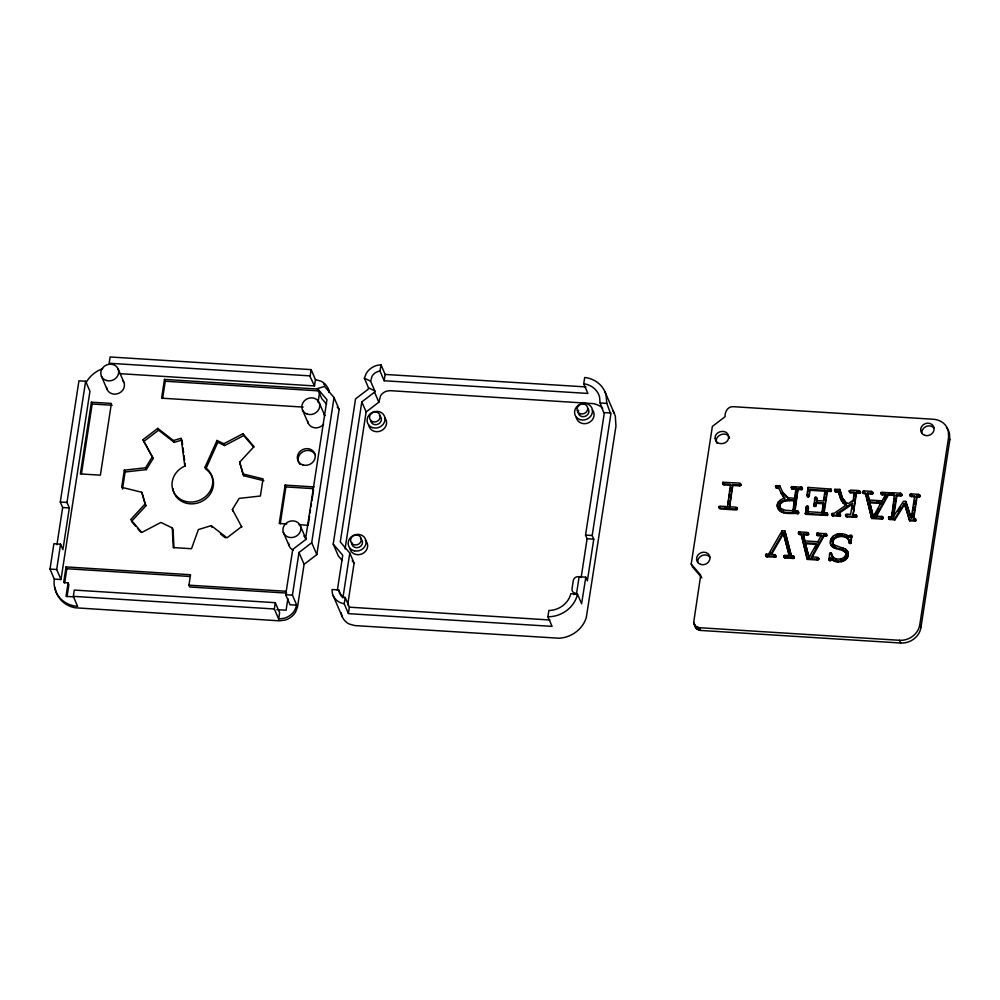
<?xml version="1.0" encoding="UTF-8"?>
<svg xmlns="http://www.w3.org/2000/svg" width="1000" height="1000" viewBox="0 0 1000 1000"><rect width="100%" height="100%" fill="white"/><g stroke="black" fill="none" stroke-linecap="round" stroke-linejoin="round"><path stroke-width="1.5" d="M832.862 543.675L834.125 545.65C826.125 534.888 850.5 531.275 849.4 543.288L850.85 543.35L851.25 542.413L851.538 535.413L850.05 535.312L849.5 537.3C844.55 531.525 832.163 532.6 830.462 540.812C828.225 552.212 847.862 546.287 845.925 556.388L845.9 553.225M833.25 544.587C830.55 536.062 845.037 533.775 848.787 540.05M348.387 613.475L344.225 603.825L340.05 602.55A16.887 15.213 -23.3 0 1 332.425 593.638L332 589.513L338.725 589.925L338.975 591.625A10.037 9.038 -23.3 0 0 343.5 596.925L345.2 597.513L349.363 607.175L348.387 613.475L349.7 613.725L552.075 626.375L547.913 616.712L548.875 610.45L549.963 610.45A21.438 19.3 -23.3 0 0 570.55 594.7L570.775 593.7L577.463 594.113L581.613 603.775L585.788 577.212L578.387 576.638A4.562 4.1 -23.3 0 0 573.3 580.525L572.013 588.862A4.562 4.1 -23.3 0 0 575.825 593.312M693.65 622.663L700.725 575.15L691.213 564.025L712.362 426.413L725.088 416.688C724.65 411.812 727.962 406.213 733.363 406.688L933.425 419.263A18.238 16.425 -23.3 0 1 948.263 430.6L948.637 437.062L919.788 624.725L920.962 627.463A18.238 16.425 -23.3 0 1 900.612 643.012L700.55 630.438L696.125 628.312L693.65 622.663L695.512 626.15L699.375 627.7L899.438 640.288A18.238 16.425 -23.3 0 0 919.788 624.725M779.225 505.688C779.75 498.8 789.362 499.462 794.225 500.087L794.625 501C789.75 500.375 780.138 499.712 779.613 506.6L779.225 505.688L781.375 509.462L779.513 506.7L779.9 507.612M795.975 492.212L796.4 489.438L791.762 488.913L791.587 486.6L801.912 487.25L801.688 488.65L798 488.65L794.575 510.863L797.25 511.025L798.6 512.238L798.388 513.625C791.975 512.825 781.6 515.6 777.925 508.2C775.263 503.312 780.475 498.663 785.138 498.137L781 493.2M830.888 558.1C835.9 563.513 848.213 561.287 847.887 552.863C850.1 561.625 836.312 564.85 831.275 559.012L830.888 558.1L830.788 560.55L829.3 560.462L829.538 553.862L830.713 552.675L833.85 558.575L831.912 555.95L831.375 553M581.15 577.463L587.1 538.737L585.538 535.087L604.175 413.85L600.112 402.938L599.538 396.887A21.438 19.3 -23.3 0 0 584.788 383.913L583.725 383.775L584.688 377.512L586.613 377.75A28.287 25.475 -23.3 0 1 606.075 394.875L606.788 403.35L610.837 414.275L592.2 535.513L593.775 539.15L587.362 580.85L585.788 577.212M56.938 544.75L62.663 507.525L60.3 502.05L78.95 380.825L85.625 381.238L66.975 502.475L69.325 507.938L62.912 549.637L60.562 544.175L53.888 543.75L50 569.075L54.312 579.1L54.062 582.188A28.287 25.475 -23.3 0 0 74.388 605.962L77.625 606.375L73.312 596.35L74.275 590.075L275.312 602.675L279.625 612.7L278.663 619.012L284.5 618.212A16.887 15.213 -23.3 0 0 294.7 610.413L296.75 605.175L292.425 595.15L298.988 552.487L311.7 542.75L334.038 397.537L324.525 386.413L317.45 388.587L321.775 398.612L326.525 404.175M54.312 579.1L61 579.525L56.688 569.5L60.562 544.175M61 579.525L89.95 391.262L85.625 381.238M920.962 627.463L949.812 439.8L949.45 433.325A18.238 16.425 -23.3 0 0 946.425 427.675M286.688 593.088L189.725 586.987L188.938 585.163L190.55 574.738L66.062 566.912L63.663 582.55L68.112 582.825L68.888 584.65L67.038 596.7M91.388 402.188L80.363 473.913L100.375 475.175L111.4 403.438L91.388 402.188L92.175 404.012L81.388 474.212M64.662 582.95L66.85 568.725L66.062 566.912M68.112 582.825L66.025 596.375L73.775 596.862M182.575 444.663L181.975 440.012L174.25 442.388L173.463 440.575L157.787 428.363L143.012 439.663L152.35 456.712L145.562 467.8L124.325 470.175L121.688 487.3L141.8 492.275L145.875 505.812L131.512 521.375L135.525 526.075M122.475 489.125L125.113 471.987L124.325 470.175M318.525 389.1L164.475 379.412L161.6 398.175L303.188 407.088M162.6 398.562L165.263 381.238L164.475 379.412M314.025 486.925L285.138 485.112L279.237 523.475L286.837 523.95M280.25 523.763L285.912 486.925L285.138 485.112M278.663 619.012L274.337 608.987L275.312 602.675M310.175 375.925L311.137 369.625L110.113 356.975L109.15 363.25L309.75 375.85L314.475 385.925L119.9 373.663M287.875 598.675L286.1 610.212L276.8 609.637M318.075 402.188L319.637 392.088M309.55 516.087L308.125 525.288L299 524.712M310.012 513.013L310.487 509.938M310.963 506.875L311.438 503.8M311.9 500.737L313.562 489.988M298.988 552.487L304.088 564.325L297.525 607L295.475 612.238A16.887 15.213 -23.3 0 1 285.287 620.037L279.438 620.837L75.163 607.788A28.287 25.475 -23.3 0 1 55.038 587.375M304.088 564.325L316.812 554.6L339.137 409.387L334.038 397.537M342.125 560.4L338.325 555.95L333.225 544.113L355.55 398.888L368.263 389.162L368.5 387.837L364.363 378.175L366.3 373.3A16.887 15.213 -23.3 0 1 376.5 365.5L380.988 364.787L385.138 374.438L384.175 380.75L587.888 393.438L583.725 383.775M368.5 387.837L374.738 390.825L374.538 392.175L361.812 401.9L340.288 541.938L349.8 553.062L354.113 563.088L347.675 604.95M337.337 590.288L342.738 555.237L333.225 544.113M375.075 391.587L370.588 381.163L372.113 376.087A10.037 9.038 -23.3 0 1 378.175 371.45L380.012 371.087L384.175 380.75M345.075 548.888L366.138 411.925L361.812 401.9M342.9 597.913L349.8 553.062M344.225 603.825L345.2 597.513M380.012 371.087L380.988 364.787M366.138 411.925L378.85 402.2L380.588 395.775A10.037 9.038 -23.3 0 1 386.65 391.138L390.3 390.662L593.263 403.6A21.438 19.3 -23.3 0 1 602.663 408.113M576.4 594.525L579.125 576.788M724.712 507.35L727.438 507.525L730.462 484.4L723.65 483.975L722.7 483.675L722.913 482.275L739.538 483.088L741.112 485.012L739.638 485.863L732.837 485.438L732.438 484.525L739.25 484.95L740.275 484.787L740.487 483.387M727.887 504.562L728.575 500.112M729.025 497.163L729.488 494.2M729.938 491.238L730.4 488.275M732.837 485.438L729.425 507.65L732.438 484.525M793.45 508.6L792.987 511.65L794.225 500.087M791.375 488L796.012 488.525L794.513 498.225L788.213 497.837L782.875 492.463M793.925 505.562L794.388 502.525M794.912 499.137L795.55 494.988M798 488.65L794.975 511.775L794.575 510.863M824.975 494.312L825.05 490.35L809.788 489.387L809.338 495.8L808.15 496.975L806.963 494.762L808.088 487.4L830.95 489.075L831.125 491.388L827.425 491.388L827.038 490.475L830.738 490.475L830.95 489.075M808.025 491.262L808.088 487.4M827.038 490.475L823.625 512.688L827.25 513.15L827.425 515.45L805.537 514.312L806.125 507L807.312 505.812L808.5 508.038L807.8 512.575L808 506.175M805.537 514.312L806.125 507M808.938 496.712L809.788 489.387M822.875 507.938L823.125 502.875L816.012 502.425L815.688 506.362L814.2 506.262L814.638 498.338L815.025 497.413L816.513 497.512L816.688 501.475L816.513 497.512M814.2 506.262L814.562 502.275M815.688 506.362L816.012 502.425M822.45 510.7L822.025 513.475L823.125 502.875M825.05 490.35L823.413 501.012L816.3 500.562M824.038 500.4L824.513 497.35M827.425 491.388L824.013 513.6L823.625 512.688M829.3 560.462L829.562 557.137M830.788 560.55L831.275 559.012M853.188 501.4L854.075 492.175L850.413 491.938L849.2 490.925L850.7 490.087L859.013 490.6L860.588 492.525L859.125 493.375L856.45 493.212L856.062 492.3L859.75 492.3L859.975 490.9M851.925 509.562L852.588 505.262M854.038 495.85L854.075 492.175M856.45 493.212L853.037 515.425L856.062 492.3M850.85 543.35L851.538 535.413M891.488 517.837L894.5 494.712L891.65 493.6L893.138 492.75L900.438 493.212L902.038 495.138L900.55 495.988L896.888 495.75L896.488 494.837L901.2 494.9L901.413 493.5M891.938 514.875L892.387 511.912M892.85 508.95L893.525 504.513M893.988 501.55L894.438 498.587M896.488 494.837L893.075 517.05L903.5 501.262L905.763 501.4L910.863 517.688M893.462 517.962L896.888 495.75M919.587 494.65L919.375 496.05L916.675 496.112L917.062 497.025L918.737 497.125L920.212 496.275L918.637 494.35L911.312 493.888L909.837 494.738L911.025 495.75L914.688 495.988L911.275 518.2L905.763 501.4M911.888 517.625L912.575 513.188M913.025 510.225L913.487 507.262M913.938 504.3L914.4 501.337M916.675 496.112L913.25 518.325L915.462 518.7L915.638 521L909.75 520.862L904.3 503.438L894.438 519.025L894.837 519.925L888.988 519.325L888.812 517.025L891.087 516.925M913.65 519.237L917.062 497.025M314.475 385.925L315.462 379.65L311.137 369.625M577.463 594.113L577.05 595.938A28.287 25.475 -23.3 0 1 549.875 616.712L547.913 616.712M296.75 605.175L290.025 604.763L285.7 594.738L292.725 549.475L305.438 539.75L326.962 399.712L317.45 388.587M815.025 497.413L815.037 499.25L814.638 498.338M783.325 532.688L789.125 555.475L784.525 555.3L783.925 556.613L793.688 557.225L793.425 555.862L791.188 555.612L784.887 530.913L782.125 530.737L768.587 554.188L766.263 554.15L765.65 555.462L767.188 556.862L775.825 556.975L775.175 554.712L770.675 554.312L783.188 532.675L789.163 554.963M783.925 556.613L785.425 558.013L793.625 558.438L794.287 557.625L793.425 555.862M766.263 554.15L766.45 556.712M766.062 555.8L774.963 556.375L775.175 554.712M173.463 440.575L181.188 438.2L184.8 466.087A20.675 18.613 -23.3 0 0 175.05 494.275A20.675 18.613 -23.3 0 0 205.938 496.225A20.675 18.613 -23.3 0 0 204.963 467.35L217 440.45L223.863 443.738L224.638 445.562L243.738 435.538L253.787 447.287M217 440.45L217.787 442.275L205.75 469.175L204.963 467.35M86.463 382.05L86.812 381.375A28.287 25.475 -23.3 0 1 102.725 368.688M809.762 557.663L809.362 556.75L816.762 543.538L805.238 542.812L809.025 557.612L805.238 542.812M814.938 548.413L816.413 545.775M878.512 508.825L874.075 516.75L873.688 515.837L881.075 502.625L869.562 501.9L873.35 516.7L869.562 501.9M818.2 542.638L817.8 541.725L821.538 535.087L816.775 534.562L816.988 533.162L826.375 533.75L826.55 536.062L823.988 536.138L823.587 535.225L826.162 535.15L826.375 533.75M823.988 536.138L811.812 557.788L811.425 556.888L823.587 535.225M882.513 501.725L882.125 500.812L885.85 494.175L881.1 493.638L881.312 492.238L890.688 492.837L890.863 495.138L888.3 495.213L887.913 494.3L890.475 494.225L890.688 492.837M884.013 499.062L885.5 496.413M888.3 495.213L876.125 516.875L875.738 515.962L887.913 494.3M833.462 557.663C837.125 560.062 843.35 559.7 845.525 555.475M768.988 555.1L770.487 552.487M781.012 534.25L782.513 531.65L782.125 530.737M771.85 553.875L783.575 533.587L783.188 532.675M125.113 471.987L146.35 469.625L153.138 458.537L152.35 456.712M233.162 511.3L232.375 509.475L239.163 498.387L260.4 496.025L263.038 478.888L242.925 473.925L239.65 462.2L254 446.637L242.95 433.713L223.863 443.738M898.062 511.4L900.55 507.438M894.837 519.925L904.7 504.35L904.3 503.438M729.025 506.737L735.837 507.163L737.013 508.175L735.55 509.025L719.95 508.05L718.775 507.025L720.238 506.188L727.038 506.613M718.775 507.025L720.337 508.95L735.938 509.938L737.4 509.087L736.787 507.463M775.75 487.013L778.213 487.4L778.612 488.312L776.137 487.925L775.525 486.287L779.638 485.613L783.275 493.375L788.6 498.75L788.213 497.837M776.137 487.925L776.35 486.525L780.025 486.525L779.638 485.613M798.388 489.562L802.087 489.55L802.3 488.162L800.95 486.95M777.537 507.287C781.213 514.688 791.575 511.912 797.987 512.712L798.213 511.325L797.25 511.025M798.312 532.688L798.925 534.325L801.413 534.712L801.025 533.8L798.538 533.413L798.75 532.013L807.15 532.312L808.75 534.237L807.25 535.075L803.475 534.837L803.088 533.925L807.913 534L808.125 532.6M805.138 513.4L826.012 514.712L827.038 514.55L827.25 513.15M852.812 503.837L837.337 514.438L836.95 513.525L840.1 513.95L840.275 516.263L832.438 515.775L832.262 513.462L834.087 513.337L846.413 504.9L841.363 500.35L843.162 503.125L846.8 505.812M832.438 515.775L832.262 513.462M801.025 533.8L807 558.488L816.988 559.113L818.45 558.263L817.275 557.25L811.425 556.888M807 558.488L807.4 559.4L817.375 560.025L818.85 559.175L818.225 557.55M875.738 515.962L882.55 516.625L883.162 518.263L881.7 519.1L871.712 518.475L865.337 492.887L862.625 491.775L864.087 490.925L871.475 491.388L873.062 493.312L871.575 494.162L867.788 493.925L867.4 493.013L872.225 493.075L872.438 491.688M836.95 513.525L852.412 502.925L850.662 514.388L846.988 514.15L845.5 515L846.712 516.013L855.025 516.538L856.488 515.688L852.638 514.513M845.738 515.725L847.1 516.925L856.45 517.275L856.663 515.887L855.312 514.675M881.7 493.15L881.488 494.55L882.438 494.85L886.25 495.087L885.85 494.175M871.325 517.562L881.3 518.188L882.337 518.025L882.55 516.625M914.688 495.988L915.075 496.9L910.462 496.375L910.275 494.062M909.35 519.963L915.25 520.087L915.462 518.7M791.762 488.913L791.587 486.6M840.638 499.05L838.162 491.175L834.712 490.725L834.925 489.325L839.8 489.4L842.588 498.638L846.775 503.587L842.2 497.725L839.8 489.4M854.463 493.088L849.825 492.562L850.037 491.163M832.05 514.862L838.838 515.525L839.887 515.35L840.1 513.95M846.125 516.638L845.95 514.325M894.9 495.625L892.262 495.225L892.087 492.925M141.8 492.275L145.087 503.988L130.725 519.55L141.775 532.475L160.875 522.45L172.3 527.938L173.088 529.763L173.95 547.888M153.138 458.537L143.8 441.488L158.575 430.188L174.25 442.388M241.725 526.538L226.95 537.837L211.262 525.625L198.388 529.575L191.488 548.725L173.238 547.575L172.3 527.938M852.788 500.487L848.288 503.6L846.375 502.675M848.4 539.138L849 542.375L850.462 542.438M815.425 498.325L816.912 498.425M807.062 495.712L808.55 495.8M828.913 559.55L830.4 559.637M813.812 505.35L815.3 505.45M385.138 374.438L585.975 386.912M600.112 402.938L606.788 403.35M165.263 381.238L319.3 390.925M604.275 412.6L610.95 413.013M92.175 404.012L112.188 405.262M793.025 487.337L795.8 487.512M856.637 491.337L859.4 491.512L860.588 492.525M722.475 482.962L724.05 484.888L730.85 485.312M810.175 490.3L825.45 491.262M834.488 490L835.1 491.637L838.562 492.088M862.625 491.775L863.238 493.4L865.738 493.8L871.712 518.475M867.4 493.013L869.087 499.988L882.125 500.812M876.725 501.35L879.613 501.538M869.95 502.812L881.475 503.537L881.075 502.625M816.413 503.338L823.525 503.787M792.6 510.737L785.288 510.275L780.975 508.55M807.412 511.662L821.637 512.562M872.95 515.788L873.688 515.837M888.375 517.7L889.575 518.713L894.438 519.025M285.912 486.925L313.288 488.65M816.55 533.837L817.163 535.462L821.925 536M803.088 533.925L804.775 540.913L817.8 541.725M805.638 543.725L817.15 544.45M60.3 502.05L66.975 502.475M585.538 535.087L592.2 535.513M587.1 538.737L593.775 539.15M62.663 507.525L69.325 507.938M808.637 556.712L809.362 556.75M66.85 568.725L189.775 576.462M50 569.075L56.688 569.5M188.938 585.163L285.9 591.263M285.7 594.738L292.425 595.15M549.913 620L349.363 607.175M73.312 596.35L274.337 608.987M315.462 379.65L320.95 381.163A16.887 15.213 -23.3 0 1 328.575 390.075L329.025 392.325M242.925 473.925L243.713 475.75L263.825 480.712M831.338 545.425L830.95 544.513C834.188 550.138 843.6 546.912 846.062 553.188M846.787 550.225L847.938 552.362L845.612 549.188L833.725 544.738M901.8 494.412L900.438 493.212M840.487 514.862L839.125 513.663M872.837 492.6L871.475 491.388M807.55 533.212L808.75 534.237M919.987 495.562L918.637 494.35M891.087 493.738L889.737 492.537M830.387 489.688L831.338 489.988M882.938 517.537L881.587 516.325M827.638 514.062L826.287 512.85M736.225 508.075L737.188 508.375M817.663 558.162L818.625 558.45M364.363 378.175L370.588 381.163M217.787 442.275L224.638 445.562M808.4 507.088L807.312 505.812M851.237 535.962L851.938 536.325M220.5 534.025L225.312 537.775M847.175 551.138L845.612 549.188M701.9 577.888L692.387 566.763L691.213 564.025M337.238 407.163L339.137 409.387M352.212 560.862L354.113 563.088M137.537 528.425L140.55 531.95M717.013 443.35C712.925 435.662 726.963 429.825 729.562 438.175M232.375 509.475L241.788 527.038M841.762 501.262L838.162 491.175M778.213 487.4L783.325 496.887L782.925 495.975M948.637 437.062L949.812 439.8M919.812 495.363L920.212 496.275M919.375 496.05L919.762 496.962M918.35 496.213L918.737 497.125M911.312 493.888L911.7 494.8M911.025 495.75L911.413 496.662M909.837 494.738L910.238 495.65M910.062 495.462L910.462 496.375M914.513 518.4L916.075 520.325M915.25 520.087L915.638 521M914.225 520.262L914.613 521.175M901.637 494.225L902.038 495.138M901.2 494.9L901.587 495.812M900.15 495.075L900.55 495.988M893.138 492.75L893.525 493.663M892.85 494.613L893.238 495.525M891.65 493.6L892.038 494.513M891.875 494.312L892.262 495.225M890.913 493.55L891.3 494.462M890.475 494.225L890.863 495.138M889.45 494.4L889.837 495.312M882.05 493.938L882.438 494.85M880.875 492.925L881.488 494.55M889.862 516.85L890.25 517.762M888.812 517.025L888.988 519.325M889.575 518.713L889.963 519.625M872.675 492.4L873.062 493.312M872.225 493.075L872.625 493.988M882.775 517.35L883.162 518.263M882.337 518.025L882.725 518.938M871.175 493.25L871.575 494.162M881.3 518.188L881.7 519.1M869.087 499.988L869.488 500.9L867.788 493.925M864.087 490.925L864.488 491.838M863.062 491.1L863.238 493.4M863.812 492.788L864.2 493.7M859.013 490.6L859.4 491.512M859.75 492.3L860.15 493.212M858.725 492.463L859.125 493.375M850.413 491.938L850.8 492.85M849.2 490.925L849.6 491.838M849.438 491.65L849.825 492.562M856.263 514.975L856.888 516.6M856.05 516.375L856.45 517.275M855.025 516.538L855.413 517.45M844.725 501.375L845.125 502.287M843.337 499.738L843.725 500.65M842.2 497.725L842.588 498.638M844.45 503.725L844.837 504.637M842.775 502.212L843.162 503.125M846.712 516.013L847.1 516.925M834.925 489.325L835.1 491.637M835.688 491.012L836.075 491.925M845.5 515L845.9 515.913M899.438 640.288L900.612 643.012M851.65 536.362L852.038 537.275M831.175 489.787L831.562 490.7M830.738 490.475L831.125 491.388M850.05 535.312L850.05 537.15L849.663 536.237M840.325 514.675L840.725 515.588M829.712 490.637L830.1 491.55M839.887 515.35L840.275 516.263M850.85 541.5L851.25 542.413M848.025 535.862L848.413 536.775M838.838 515.525L839.225 516.438M848.8 540.262L849.188 541.175M846.225 534.788L846.625 535.7M847.638 538.125L848.025 539.038M849.663 542.7L850.062 543.612M848.85 541.512L849.237 542.425M849 542.375L849.4 543.288M846.525 537.225L846.912 538.138M844.163 536.1L844.55 537.013M841.688 533.737L842.087 534.65M833 515.15L833.4 516.062M841.4 535.6L841.8 536.512M831.825 514.138L832.212 515.05M839.725 533.737L840.125 534.65M847.837 554.45L848.225 555.363M837.875 533.987L838.275 534.9M847.412 556.013L847.812 556.925M838.413 535.775L838.8 536.688M845.175 551.425L846.287 554.138M843.188 547.975L843.587 548.888M844.4 550.7L844.8 551.6M845.863 554.288L846.25 555.2M846.663 557.388L847.05 558.3M827.475 513.862L827.862 514.775M836.137 534.475L836.538 535.388M842.35 549.637L842.738 550.55M827.038 514.55L827.425 515.45M844.925 556.512L845.325 557.425M845.575 558.575L845.975 559.487M835.75 536.675L836.15 537.587M844.062 557.413L844.45 558.312M844.163 559.587L844.55 560.5M834.463 537.5L834.862 538.413M839.075 548.7L839.475 549.612M816.625 498.462L817.013 499.375M832.962 536.287L833.35 537.2M815.812 497.15L816.2 498.062M833.487 538.5L833.875 539.412M842.688 560.3L843.075 561.213M832.812 539.663L833.2 540.575M831.762 537.587L832.15 538.488M835.05 545.612L835.438 546.525M835.75 547.863L836.137 548.775M840.55 558.987L840.938 559.9M832.438 540.988L832.837 541.9M841.112 560.775L841.5 561.688M830.925 539.087L830.863 541.725L830.462 540.812M832.425 542.425L832.825 543.337M815.688 504.538L816.087 505.438M833.7 547.087L834.087 548M832.038 545.938L832.425 546.85M814.5 505.712L814.887 506.625M830.425 542.8L830.812 543.713M813.7 504.412L814.1 505.312M826.6 534.475L826.988 535.375M837.663 561.013L838.062 561.925M808.938 494.888L809.338 495.8M825.413 533.45L825.812 534.362M826.162 535.15L826.55 536.062M835.5 558.7L835.888 559.612M825.125 535.312L825.525 536.225M807.763 496.062L808.15 496.975M835.688 560.737L836.075 561.65M806.963 494.762L807.45 496.625M831.538 553.875L831.925 554.788M830.713 552.675L831.112 553.587M832.537 556.85L832.925 557.762M833.888 560.163L834.287 561.075M831.575 554.963L832.3 556.862M801.912 487.25L802.525 488.875M829.925 552.938L829.925 554.775L829.538 553.862M832.288 559.275L832.688 560.188M801.688 488.65L802.087 489.55M800.662 488.812L801.062 489.725M830.788 558.725L831.175 559.637M808.112 507.125L808.5 508.038M818.012 532.987L818.413 533.9M829.6 559.9L830 560.812M828.8 558.6L829.2 559.513M816.988 533.162L817.163 535.462M817.738 534.85L818.125 535.763M796.012 488.525L796.4 489.438M792.35 488.288L792.738 489.2M791.137 487.275L791.538 488.188M798.213 511.325L798.825 512.95M807.913 534L808.3 534.913M818.45 558.263L818.85 559.175M818.012 558.938L818.413 559.85M797.987 512.712L798.388 513.625M806.862 534.163L807.25 535.075M796.963 512.888L797.362 513.8M816.988 559.113L817.375 560.025M788.825 499.75L789.212 500.662M804.775 540.913L805.163 541.825L803.475 534.837M786.637 499.8L787.038 500.7M799.775 531.838L800.163 532.75M798.75 532.013L798.925 534.325M799.488 533.7L799.887 534.612M784.463 500.2L784.85 501.1M776.988 485.45L777.387 486.362M775.962 485.613L776.35 486.525M776.7 487.312L777.1 488.225M782.225 501.037L782.625 501.95M775.525 486.287L775.913 487.2M780.562 502.238L780.962 503.15M779.587 500.575L779.975 501.488M783 509.762L783.388 510.675M779.675 503.4L780.062 504.312M783.35 511.912L783.737 512.812M779.25 504.613L779.638 505.525M778.025 502.312L778.413 503.225M781.862 511.438L782.25 512.35M780.088 507.663L780.487 508.562M780.512 510.737L780.9 511.65M777.275 504.4L777.663 505.312M779.287 509.787L779.675 510.7M777.225 505.887L777.925 508.2M778.225 508.587L778.625 509.5M784.887 530.913L791.575 556.525L791.188 555.612M793.812 556.225L794.287 557.625M793.688 557.225L794.075 558.138M792.725 555.7L793.112 556.613M793.225 557.525L793.625 558.438M792.438 557.562L792.825 558.475M785.037 557.1L785.425 558.013M784.062 555.6L784.312 557.513M783.85 556.087L784.712 557.863M775.562 555.075L776.05 556.487M775.438 556.062L775.825 556.975M774.45 554.562L774.85 555.462M774.963 556.375L775.35 557.288M774.163 556.413L774.562 557.325M740.713 484.1L741.112 485.012M740.275 484.787L740.675 485.688M739.25 484.95L739.638 485.863M766.787 555.95L767.188 556.862M765.8 554.45L766.188 555.363M765.588 554.938L766.05 556.375M737.013 508.175L737.4 509.087M736.575 508.85L736.963 509.762M722.913 482.275L723.088 484.588M723.65 483.975L724.05 484.888M719.212 506.35L719.388 508.663M604.95 391.75L614.212 413.25M699.375 627.7L700.55 630.438M697.688 627.375L698.863 630.112M696.9 627.062L698.075 629.8M696.175 626.65L697.35 629.388M695.512 626.15L696.688 628.888M694.938 625.575L696.125 628.312M693.812 623.45L695.638 627.65M374.538 392.175L378.85 402.2M319.15 402.512L324.875 415.812A9.125 8.213 -23.3 0 0 323.738 414M302.462 409.888L308.2 423.188M338.725 589.925L341.688 596.838M311.7 542.75L316.812 554.6M333.1 595.513L342.362 617.013M300.525 526.275A9.125 8.213 -23.3 0 1 289.762 537.463A9.125 8.213 -23.3 0 1 285.413 523.913A9.125 8.213 -23.3 0 1 300.525 526.275L306.25 539.575A9.125 8.213 -23.3 0 0 303.837 536.062M242.95 433.713L243.738 435.538M283.275 532.163L289 545.462M239.65 462.2L243.713 475.75M211.262 525.625L212.05 527.45M157.787 428.363L158.575 430.188M118.075 368.837L123.8 382.113M143.012 439.663L143.8 441.488M145.562 467.8L146.35 469.625M101.4 376.213L107.112 389.487M145.087 503.988L145.875 505.812M904.7 504.35L909.75 520.862M847.537 551.45L848.288 553.763M801.775 536.163L807.4 559.4M341.238 612.888L341.688 615.138A16.887 15.213 -23.3 0 0 349.312 624.062L354.8 625.575L559.138 638.225A28.287 25.475 -23.3 0 0 586.312 617.438L615.95 426.125L615.337 416.388A28.287 25.475 -23.3 0 0 612.638 410.312M182.975 447.762L183.575 452.413M183.988 455.513L184.587 460.163M184.988 463.263L185.387 466.362M697.775 562.425A6.837 6.162 -23.3 0 1 701.963 555.588A6.837 6.162 -23.3 0 1 709.862 557.087M921.862 433.363A6.837 6.162 -23.3 0 1 926.05 426.512A6.837 6.162 -23.3 0 1 933.95 428.025M360.475 538.55A5.475 4.925 -23.3 0 1 359.137 547.225A5.475 4.925 -23.3 0 1 351.8 542.388M365.35 540.275A9.125 8.213 -23.3 0 1 362.837 553.475A9.125 8.213 -23.3 0 1 349.938 548.775M379.387 415.538A5.475 4.925 -23.3 0 1 378.688 423.875A5.475 4.925 -23.3 0 1 370.7 420.675M384.812 417.837A9.125 8.213 -23.3 0 1 380.962 430.85A9.125 8.213 -23.3 0 1 368.7 424.963M587.863 408.4A5.475 4.925 -23.3 0 1 584.188 416.613A5.475 4.925 -23.3 0 1 578.587 410.075M592.312 409.837A9.125 8.213 -23.3 0 1 588.45 422.85A9.125 8.213 -23.3 0 1 576.2 416.962M573.862 594.637A4.562 4.1 -23.3 0 1 573.675 594.125M323.6 424.162A9.125 8.213 -23.3 0 1 314.113 427.7A9.125 8.213 -23.3 0 1 307.625 421.125M122.65 380.3A9.125 8.213 -23.3 0 1 118.787 393.312A9.125 8.213 -23.3 0 1 106.538 387.425M293.3 550.138A9.125 8.213 -23.3 0 1 288.65 543.337M323.525 384A16.887 15.213 -23.3 0 1 325.138 385.238M327.75 388.275A16.887 15.213 -23.3 0 1 329.363 391.9M299.887 464.288A9.125 8.213 -23.3 0 1 302.688 451.825A9.125 8.213 -23.3 0 1 315.413 455.1M206.762 469.9A20.675 18.613 -23.3 0 1 202.525 501.025A20.675 18.613 -23.3 0 1 172.925 488.587M715.188 438.312C715.688 446.587 729.312 444.6 728.575 436.763C728.075 428.488 714.438 430.487 715.188 438.312M356.725 534.987L355.325 535.062A5.475 4.925 -23.3 0 0 351.375 542.95A5.475 4.925 -23.3 0 0 360.475 542.4A5.475 4.925 -23.3 0 0 356.725 534.987M700.625 564.412A6.837 6.162 -23.3 0 0 709.975 557.263A6.837 6.162 -23.3 0 0 699.25 553.75A6.837 6.162 -23.3 0 0 700.625 564.412M924.725 435.35A6.837 6.162 -23.3 0 0 934.062 428.2A6.837 6.162 -23.3 0 0 923.337 424.688A6.837 6.162 -23.3 0 0 924.725 435.35M354.412 550.85A9.125 8.213 -23.3 0 0 365.913 540.312A9.125 8.213 -23.3 0 0 351.087 536.987A9.125 8.213 -23.3 0 0 354.412 550.85M372.512 427.612A9.125 8.213 -23.3 0 0 384.975 418.075A9.125 8.213 -23.3 0 0 370.675 413.413A9.125 8.213 -23.3 0 0 372.512 427.612M580.013 419.613A9.125 8.213 -23.3 0 0 592.463 410.075A9.125 8.213 -23.3 0 0 578.162 405.4A9.125 8.213 -23.3 0 0 580.013 419.613M580.25 413.713A5.475 4.925 -23.3 0 0 587.725 407.987A5.475 4.925 -23.3 0 0 579.138 405.188A5.475 4.925 -23.3 0 0 580.25 413.713M372.75 421.712A5.475 4.925 -23.3 0 0 380.225 416A5.475 4.925 -23.3 0 0 371.65 413.188A5.475 4.925 -23.3 0 0 372.75 421.712M307.275 414.113A9.125 8.213 -23.3 0 0 319.725 404.575A9.125 8.213 -23.3 0 0 305.425 399.9A9.125 8.213 -23.3 0 0 307.275 414.113M106.2 380.438A9.125 8.213 -23.3 0 0 118.663 370.913A9.125 8.213 -23.3 0 0 104.362 366.238A9.125 8.213 -23.3 0 0 106.2 380.438M302.75 464.875A9.125 8.213 -23.3 0 0 315.212 455.35A9.125 8.213 -23.3 0 0 300.912 450.675A9.125 8.213 -23.3 0 0 302.75 464.875"/></g></svg>
